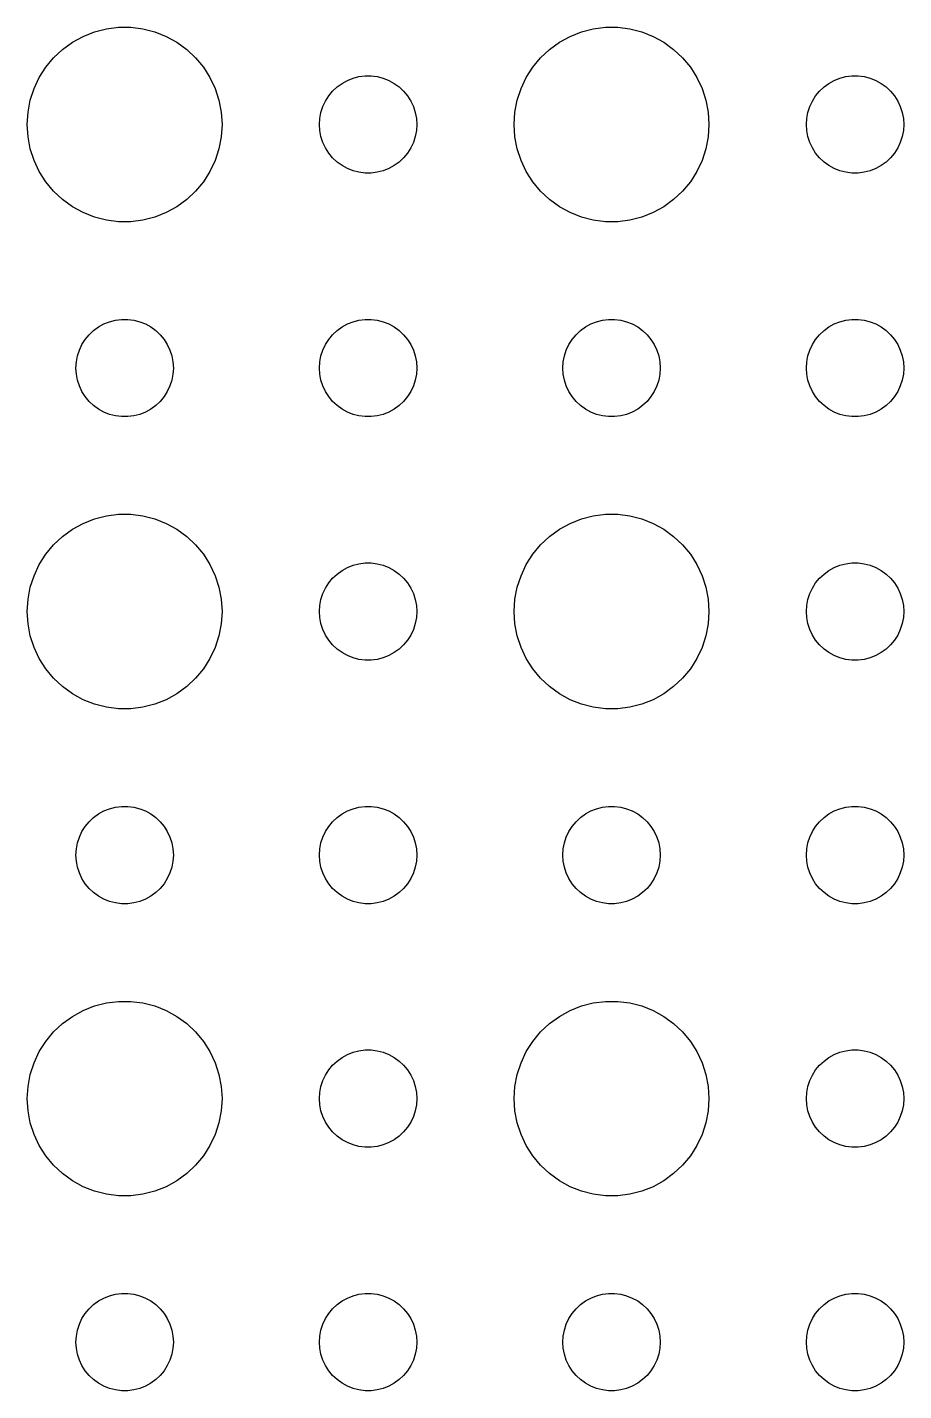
# Model space of a CAD drawing. Header units: metres. Extents: x -112 to 112, y -89 to 89.
# Drawn here: x 27 to 54, y -46.5 to -4.51 of the extents above; entities that cross this region are included whole.
import ezdxf

# ---------------------------------------------------------------- set-up
doc = ezdxf.new("R2010")
doc.units = ezdxf.units.M

msp = doc.modelspace()

# ---------------------------------------------------------------- linework, layer by layer
for p, q in [((29.0729, -4.64682), (29.4379, -4.55313)), ((29.4379, -4.55313), (29.8116, -4.50591)), ((29.8116, -4.50591), (30.1884, -4.50591)), ((30.1884, -4.50591), (30.5621, -4.55313)), ((30.5621, -4.55313), (30.927, -4.64682)), ((44.0729, -4.64682), (44.4379, -4.55313)), ((44.4379, -4.55313), (44.8116, -4.50591)), ((44.8116, -4.50591), (45.1884, -4.50591)), ((45.1884, -4.50591), (45.5621, -4.55313)), ((45.5621, -4.55313), (45.927, -4.64682)), ((28.0877, -5.18845), (28.3925, -4.96701)), ((28.3925, -4.96701), (28.7227, -4.78551)), ((28.7227, -4.78551), (29.0729, -4.64682)), ((30.927, -4.64682), (31.2773, -4.78551)), ((31.2773, -4.78551), (31.6075, -4.96701)), ((31.6075, -4.96701), (31.9123, -5.18845)), ((43.0877, -5.18845), (43.3925, -4.96701)), ((43.3925, -4.96701), (43.7227, -4.78551)), ((43.7227, -4.78551), (44.0729, -4.64682)), ((45.927, -4.64682), (46.2773, -4.78551)), ((46.2773, -4.78551), (46.6075, -4.96701)), ((46.6075, -4.96701), (46.9123, -5.18845)), ((27.5729, -5.73663), (27.8131, -5.44635)), ((27.8131, -5.44635), (28.0877, -5.18845)), ((31.9123, -5.18845), (32.1869, -5.44635)), ((32.1869, -5.44635), (32.427, -5.73663)), ((42.5729, -5.73663), (42.8131, -5.44635)), ((42.8131, -5.44635), (43.0877, -5.18845)), ((46.9123, -5.18845), (47.1869, -5.44635)), ((47.1869, -5.44635), (47.427, -5.73663)), ((27.3711, -6.05473), (27.5729, -5.73663)), ((32.427, -5.73663), (32.6289, -6.05473)), ((42.3711, -6.05473), (42.5729, -5.73663)), ((47.427, -5.73663), (47.6289, -6.05473)), ((27.2107, -6.39561), (27.3711, -6.05473)), ((32.6289, -6.05473), (32.7893, -6.39561)), ((36.5439, -6.34422), (36.6963, -6.23351)), ((36.6963, -6.23351), (36.8613, -6.14275)), ((36.8613, -6.14275), (37.0365, -6.07341)), ((37.0365, -6.07341), (37.2189, -6.02657)), ((37.2189, -6.02657), (37.4058, -6.00294)), ((37.4058, -6.00294), (37.5942, -6.00294)), ((37.5942, -6.00294), (37.7811, -6.02657)), ((37.7811, -6.02657), (37.9635, -6.07341)), ((37.9635, -6.07341), (38.1387, -6.14275)), ((38.1387, -6.14275), (38.3037, -6.23351)), ((38.3037, -6.23351), (38.4561, -6.34422)), ((42.2107, -6.39561), (42.3711, -6.05473)), ((47.6289, -6.05473), (47.7893, -6.39561)), ((51.5439, -6.34422), (51.6963, -6.23351)), ((51.6963, -6.23351), (51.8613, -6.14275)), ((51.8613, -6.14275), (52.0365, -6.07341)), ((52.0365, -6.07341), (52.2189, -6.02657)), ((52.2189, -6.02657), (52.4058, -6.00294)), ((52.4058, -6.00294), (52.5942, -6.00294)), ((52.5942, -6.00294), (52.7811, -6.02657)), ((52.7811, -6.02657), (52.9635, -6.07341)), ((52.9635, -6.07341), (53.1387, -6.14275)), ((53.1387, -6.14275), (53.3037, -6.23351)), ((53.3037, -6.23351), (53.4561, -6.34422)), ((27.0942, -6.75392), (27.2107, -6.39561)), ((32.7893, -6.39561), (32.9057, -6.75392)), ((36.1855, -6.77736), (36.2865, -6.61832)), ((36.2865, -6.61832), (36.4065, -6.47318)), ((36.4065, -6.47318), (36.5439, -6.34422)), ((38.4561, -6.34422), (38.5934, -6.47318)), ((38.5934, -6.47318), (38.7135, -6.61832)), ((38.7135, -6.61832), (38.8145, -6.77736)), ((42.0942, -6.75392), (42.2107, -6.39561)), ((47.7893, -6.39561), (47.9057, -6.75392)), ((51.1855, -6.77736), (51.2865, -6.61832)), ((51.2865, -6.61832), (51.4065, -6.47318)), ((51.4065, -6.47318), (51.5439, -6.34422)), ((53.4561, -6.34422), (53.5934, -6.47318)), ((53.5934, -6.47318), (53.7135, -6.61832)), ((53.7135, -6.61832), (53.8145, -6.77736)), ((27, -7.5), (27.0237, -7.12399)), ((27.0237, -7.12399), (27.0942, -6.75392)), ((32.9057, -6.75392), (32.9763, -7.12399)), ((32.9763, -7.12399), (33, -7.5)), ((36.0118, -7.312), (36.0471, -7.12695)), ((36.0471, -7.12695), (36.1053, -6.9478)), ((36.1053, -6.9478), (36.1855, -6.77736)), ((38.8145, -6.77736), (38.8947, -6.9478)), ((38.8947, -6.9478), (38.9529, -7.12695)), ((38.9529, -7.12695), (38.9882, -7.312)), ((42, -7.5), (42.0237, -7.12399)), ((42.0237, -7.12399), (42.0942, -6.75392)), ((47.9057, -6.75392), (47.9763, -7.12399)), ((47.9763, -7.12399), (48, -7.5)), ((51.0118, -7.312), (51.0471, -7.12695)), ((51.0471, -7.12695), (51.1053, -6.9478)), ((51.1053, -6.9478), (51.1855, -6.77736)), ((53.8145, -6.77736), (53.8947, -6.9478)), ((53.8947, -6.9478), (53.9529, -7.12695)), ((53.9529, -7.12695), (53.9882, -7.312)), ((27.0237, -7.87599), (27, -7.5)), ((33, -7.5), (32.9763, -7.87599)), ((36, -7.5), (36.0118, -7.312)), ((36.0118, -7.68799), (36, -7.5)), ((38.9882, -7.312), (39, -7.5)), ((39, -7.5), (38.9882, -7.68799)), ((42.0237, -7.87599), (42, -7.5)), ((48, -7.5), (47.9763, -7.87599)), ((51, -7.5), (51.0118, -7.312)), ((51.0118, -7.68799), (51, -7.5)), ((53.9882, -7.312), (54, -7.5)), ((54, -7.5), (53.9882, -7.68799)), ((27.0942, -8.24606), (27.0237, -7.87599)), ((32.9763, -7.87599), (32.9057, -8.24606)), ((36.0471, -7.87303), (36.0118, -7.68799)), ((36.1053, -8.05219), (36.0471, -7.87303)), ((38.9529, -7.87303), (38.8947, -8.05219)), ((38.9882, -7.68799), (38.9529, -7.87303)), ((42.0942, -8.24606), (42.0237, -7.87599)), ((47.9763, -7.87599), (47.9057, -8.24606)), ((51.0471, -7.87303), (51.0118, -7.68799)), ((51.1053, -8.05219), (51.0471, -7.87303)), ((53.9529, -7.87303), (53.8947, -8.05219)), ((53.9882, -7.68799), (53.9529, -7.87303)), ((27.2107, -8.60437), (27.0942, -8.24606)), ((32.9057, -8.24606), (32.7893, -8.60437)), ((36.1855, -8.22263), (36.1053, -8.05219)), ((36.2865, -8.38167), (36.1855, -8.22263)), ((36.4065, -8.52681), (36.2865, -8.38167)), ((38.7135, -8.38167), (38.5934, -8.52681)), ((38.8145, -8.22263), (38.7135, -8.38167)), ((38.8947, -8.05219), (38.8145, -8.22263)), ((42.2107, -8.60437), (42.0942, -8.24606)), ((47.9057, -8.24606), (47.7893, -8.60437)), ((51.1855, -8.22263), (51.1053, -8.05219)), ((51.2865, -8.38167), (51.1855, -8.22263)), ((51.4065, -8.52681), (51.2865, -8.38167)), ((53.7135, -8.38167), (53.5934, -8.52681)), ((53.8145, -8.22263), (53.7135, -8.38167)), ((53.8947, -8.05219), (53.8145, -8.22263)), ((27.3711, -8.94525), (27.2107, -8.60437)), ((32.7893, -8.60437), (32.6289, -8.94525)), ((36.5439, -8.65576), (36.4065, -8.52681)), ((36.6963, -8.76648), (36.5439, -8.65576)), ((36.8613, -8.85724), (36.6963, -8.76648)), ((38.3037, -8.76648), (38.1387, -8.85724)), ((38.4561, -8.65576), (38.3037, -8.76648)), ((38.5934, -8.52681), (38.4561, -8.65576)), ((42.3711, -8.94525), (42.2107, -8.60437)), ((47.7893, -8.60437), (47.6289, -8.94525)), ((51.5439, -8.65576), (51.4065, -8.52681)), ((51.6963, -8.76648), (51.5439, -8.65576)), ((51.8613, -8.85724), (51.6963, -8.76648)), ((53.3037, -8.76648), (53.1387, -8.85724)), ((53.4561, -8.65576), (53.3037, -8.76648)), ((53.5934, -8.52681), (53.4561, -8.65576)), ((27.5729, -9.26335), (27.3711, -8.94525)), ((32.6289, -8.94525), (32.427, -9.26335)), ((37.0365, -8.92657), (36.8613, -8.85724)), ((37.2189, -8.97342), (37.0365, -8.92657)), ((37.4058, -8.99704), (37.2189, -8.97342)), ((37.5942, -8.99704), (37.4058, -8.99704)), ((37.7811, -8.97342), (37.5942, -8.99704)), ((37.9635, -8.92657), (37.7811, -8.97342)), ((38.1387, -8.85724), (37.9635, -8.92657)), ((42.5729, -9.26335), (42.3711, -8.94525)), ((47.6289, -8.94525), (47.427, -9.26335)), ((52.0365, -8.92657), (51.8613, -8.85724)), ((52.2189, -8.97342), (52.0365, -8.92657)), ((52.4058, -8.99704), (52.2189, -8.97342)), ((52.5942, -8.99704), (52.4058, -8.99704)), ((52.7811, -8.97342), (52.5942, -8.99704)), ((52.9635, -8.92657), (52.7811, -8.97342)), ((53.1387, -8.85724), (52.9635, -8.92657)), ((27.8131, -9.55363), (27.5729, -9.26335)), ((28.0877, -9.81154), (27.8131, -9.55363)), ((32.1869, -9.55363), (31.9123, -9.81154)), ((32.427, -9.26335), (32.1869, -9.55363)), ((42.8131, -9.55363), (42.5729, -9.26335)), ((43.0877, -9.81154), (42.8131, -9.55363)), ((47.1869, -9.55363), (46.9123, -9.81154)), ((47.427, -9.26335), (47.1869, -9.55363)), ((28.3925, -10.033), (28.0877, -9.81154)), ((28.7227, -10.2145), (28.3925, -10.033)), ((31.6075, -10.033), (31.2773, -10.2145)), ((31.9123, -9.81154), (31.6075, -10.033)), ((43.3925, -10.033), (43.0877, -9.81154)), ((43.7227, -10.2145), (43.3925, -10.033)), ((46.6075, -10.033), (46.2773, -10.2145)), ((46.9123, -9.81154), (46.6075, -10.033)), ((29.0729, -10.3532), (28.7227, -10.2145)), ((29.4379, -10.4469), (29.0729, -10.3532)), ((29.8116, -10.4941), (29.4379, -10.4469)), ((30.1884, -10.4941), (29.8116, -10.4941)), ((30.5621, -10.4469), (30.1884, -10.4941)), ((30.927, -10.3532), (30.5621, -10.4469)), ((31.2773, -10.2145), (30.927, -10.3532)), ((44.0729, -10.3532), (43.7227, -10.2145)), ((44.4379, -10.4469), (44.0729, -10.3532)), ((44.8116, -10.4941), (44.4379, -10.4469)), ((45.1884, -10.4941), (44.8116, -10.4941)), ((45.5621, -10.4469), (45.1884, -10.4941)), ((45.927, -10.3532), (45.5621, -10.4469)), ((46.2773, -10.2145), (45.927, -10.3532)), ((28.9065, -13.9732), (29.0439, -13.8442)), ((29.0439, -13.8442), (29.1963, -13.7335)), ((29.1963, -13.7335), (29.3613, -13.6427)), ((29.3613, -13.6427), (29.5365, -13.5734)), ((29.5365, -13.5734), (29.7189, -13.5266)), ((29.7189, -13.5266), (29.9058, -13.5029)), ((29.9058, -13.5029), (30.0942, -13.5029)), ((30.0942, -13.5029), (30.2811, -13.5266)), ((30.2811, -13.5266), (30.4635, -13.5734)), ((30.4635, -13.5734), (30.6387, -13.6427)), ((30.6387, -13.6427), (30.8037, -13.7335)), ((30.8037, -13.7335), (30.9561, -13.8442)), ((30.9561, -13.8442), (31.0934, -13.9732)), ((36.4065, -13.9732), (36.5439, -13.8442)), ((36.5439, -13.8442), (36.6963, -13.7335)), ((36.6963, -13.7335), (36.8613, -13.6427)), ((36.8613, -13.6427), (37.0365, -13.5734)), ((37.0365, -13.5734), (37.2189, -13.5266)), ((37.2189, -13.5266), (37.4058, -13.5029)), ((37.4058, -13.5029), (37.5942, -13.5029)), ((37.5942, -13.5029), (37.7811, -13.5266)), ((37.7811, -13.5266), (37.9635, -13.5734)), ((37.9635, -13.5734), (38.1387, -13.6427)), ((38.1387, -13.6427), (38.3037, -13.7335)), ((38.3037, -13.7335), (38.4561, -13.8442)), ((38.4561, -13.8442), (38.5934, -13.9732)), ((43.9065, -13.9732), (44.0439, -13.8442)), ((44.0439, -13.8442), (44.1963, -13.7335)), ((44.1963, -13.7335), (44.3613, -13.6427)), ((44.3613, -13.6427), (44.5365, -13.5734)), ((44.5365, -13.5734), (44.7189, -13.5266)), ((44.7189, -13.5266), (44.9058, -13.5029)), ((44.9058, -13.5029), (45.0942, -13.5029)), ((45.0942, -13.5029), (45.2811, -13.5266)), ((45.2811, -13.5266), (45.4635, -13.5734)), ((45.4635, -13.5734), (45.6387, -13.6427)), ((45.6387, -13.6427), (45.8037, -13.7335)), ((45.8037, -13.7335), (45.9561, -13.8442)), ((45.9561, -13.8442), (46.0934, -13.9732)), ((51.4065, -13.9732), (51.5439, -13.8442)), ((51.5439, -13.8442), (51.6963, -13.7335)), ((51.6963, -13.7335), (51.8613, -13.6427)), ((51.8613, -13.6427), (52.0365, -13.5734)), ((52.0365, -13.5734), (52.2189, -13.5266)), ((52.2189, -13.5266), (52.4058, -13.5029)), ((52.4058, -13.5029), (52.5942, -13.5029)), ((52.5942, -13.5029), (52.7811, -13.5266)), ((52.7811, -13.5266), (52.9635, -13.5734)), ((52.9635, -13.5734), (53.1387, -13.6427)), ((53.1387, -13.6427), (53.3037, -13.7335)), ((53.3037, -13.7335), (53.4561, -13.8442)), ((53.4561, -13.8442), (53.5934, -13.9732)), ((28.6855, -14.2774), (28.7865, -14.1183)), ((28.7865, -14.1183), (28.9065, -13.9732)), ((31.0934, -13.9732), (31.2135, -14.1183)), ((31.2135, -14.1183), (31.3145, -14.2774)), ((36.1855, -14.2774), (36.2865, -14.1183)), ((36.2865, -14.1183), (36.4065, -13.9732)), ((38.5934, -13.9732), (38.7135, -14.1183)), ((38.7135, -14.1183), (38.8145, -14.2774)), ((43.6855, -14.2774), (43.7865, -14.1183)), ((43.7865, -14.1183), (43.9065, -13.9732)), ((46.0934, -13.9732), (46.2135, -14.1183)), ((46.2135, -14.1183), (46.3145, -14.2774)), ((51.1855, -14.2774), (51.2865, -14.1183)), ((51.2865, -14.1183), (51.4065, -13.9732)), ((53.5934, -13.9732), (53.7135, -14.1183)), ((53.7135, -14.1183), (53.8145, -14.2774)), ((28.5118, -14.812), (28.5471, -14.627)), ((28.5471, -14.627), (28.6053, -14.4478)), ((28.6053, -14.4478), (28.6855, -14.2774)), ((31.3145, -14.2774), (31.3947, -14.4478)), ((31.3947, -14.4478), (31.4529, -14.627)), ((31.4529, -14.627), (31.4882, -14.812)), ((36.0118, -14.812), (36.0471, -14.627)), ((36.0471, -14.627), (36.1053, -14.4478)), ((36.1053, -14.4478), (36.1855, -14.2774)), ((38.8145, -14.2774), (38.8947, -14.4478)), ((38.8947, -14.4478), (38.9529, -14.627)), ((38.9529, -14.627), (38.9882, -14.812)), ((43.5118, -14.812), (43.5471, -14.627)), ((43.5471, -14.627), (43.6053, -14.4478)), ((43.6053, -14.4478), (43.6855, -14.2774)), ((46.3145, -14.2774), (46.3947, -14.4478)), ((46.3947, -14.4478), (46.4529, -14.627)), ((46.4529, -14.627), (46.4882, -14.812)), ((51.0118, -14.812), (51.0471, -14.627)), ((51.0471, -14.627), (51.1053, -14.4478)), ((51.1053, -14.4478), (51.1855, -14.2774)), ((53.8145, -14.2774), (53.8947, -14.4478)), ((53.8947, -14.4478), (53.9529, -14.627)), ((53.9529, -14.627), (53.9882, -14.812)), ((28.5, -15), (28.5118, -14.812)), ((28.5118, -15.188), (28.5, -15)), ((31.4882, -14.812), (31.5, -15)), ((31.5, -15), (31.4882, -15.188)), ((36, -15), (36.0118, -14.812)), ((36.0118, -15.188), (36, -15)), ((38.9882, -14.812), (39, -15)), ((39, -15), (38.9882, -15.188)), ((43.5, -15), (43.5118, -14.812)), ((43.5118, -15.188), (43.5, -15)), ((46.4882, -14.812), (46.5, -15)), ((46.5, -15), (46.4882, -15.188)), ((51, -15), (51.0118, -14.812)), ((51.0118, -15.188), (51, -15)), ((53.9882, -14.812), (54, -15)), ((54, -15), (53.9882, -15.188)), ((28.5471, -15.373), (28.5118, -15.188)), ((28.6053, -15.5522), (28.5471, -15.373)), ((31.4529, -15.373), (31.3947, -15.5522)), ((31.4882, -15.188), (31.4529, -15.373)), ((36.0471, -15.373), (36.0118, -15.188)), ((36.1053, -15.5522), (36.0471, -15.373)), ((38.9529, -15.373), (38.8947, -15.5522)), ((38.9882, -15.188), (38.9529, -15.373)), ((43.5471, -15.373), (43.5118, -15.188)), ((43.6053, -15.5522), (43.5471, -15.373)), ((46.4529, -15.373), (46.3947, -15.5522)), ((46.4882, -15.188), (46.4529, -15.373)), ((51.0471, -15.373), (51.0118, -15.188)), ((51.1053, -15.5522), (51.0471, -15.373)), ((53.9529, -15.373), (53.8947, -15.5522)), ((53.9882, -15.188), (53.9529, -15.373)), ((28.6855, -15.7226), (28.6053, -15.5522)), ((28.7865, -15.8817), (28.6855, -15.7226)), ((28.9065, -16.0268), (28.7865, -15.8817)), ((31.2135, -15.8817), (31.0934, -16.0268)), ((31.3145, -15.7226), (31.2135, -15.8817)), ((31.3947, -15.5522), (31.3145, -15.7226)), ((36.1855, -15.7226), (36.1053, -15.5522)), ((36.2865, -15.8817), (36.1855, -15.7226)), ((36.4065, -16.0268), (36.2865, -15.8817)), ((38.7135, -15.8817), (38.5934, -16.0268)), ((38.8145, -15.7226), (38.7135, -15.8817)), ((38.8947, -15.5522), (38.8145, -15.7226)), ((43.6855, -15.7226), (43.6053, -15.5522)), ((43.7865, -15.8817), (43.6855, -15.7226)), ((43.9065, -16.0268), (43.7865, -15.8817)), ((46.2135, -15.8817), (46.0934, -16.0268)), ((46.3145, -15.7226), (46.2135, -15.8817)), ((46.3947, -15.5522), (46.3145, -15.7226)), ((51.1855, -15.7226), (51.1053, -15.5522)), ((51.2865, -15.8817), (51.1855, -15.7226)), ((51.4065, -16.0268), (51.2865, -15.8817)), ((53.7135, -15.8817), (53.5934, -16.0268)), ((53.8145, -15.7226), (53.7135, -15.8817)), ((53.8947, -15.5522), (53.8145, -15.7226)), ((29.0439, -16.1558), (28.9065, -16.0268)), ((29.1963, -16.2665), (29.0439, -16.1558)), ((29.3613, -16.3572), (29.1963, -16.2665)), ((29.5365, -16.4266), (29.3613, -16.3572)), ((30.6387, -16.3572), (30.4635, -16.4266)), ((30.8037, -16.2665), (30.6387, -16.3572)), ((30.9561, -16.1558), (30.8037, -16.2665)), ((31.0934, -16.0268), (30.9561, -16.1558)), ((36.5439, -16.1558), (36.4065, -16.0268)), ((36.6963, -16.2665), (36.5439, -16.1558)), ((36.8613, -16.3572), (36.6963, -16.2665)), ((37.0365, -16.4266), (36.8613, -16.3572)), ((38.1387, -16.3572), (37.9635, -16.4266)), ((38.3037, -16.2665), (38.1387, -16.3572)), ((38.4561, -16.1558), (38.3037, -16.2665)), ((38.5934, -16.0268), (38.4561, -16.1558)), ((44.0439, -16.1558), (43.9065, -16.0268)), ((44.1963, -16.2665), (44.0439, -16.1558)), ((44.3613, -16.3572), (44.1963, -16.2665)), ((44.5365, -16.4266), (44.3613, -16.3572)), ((45.6387, -16.3572), (45.4635, -16.4266)), ((45.8037, -16.2665), (45.6387, -16.3572)), ((45.9561, -16.1558), (45.8037, -16.2665)), ((46.0934, -16.0268), (45.9561, -16.1558)), ((51.5439, -16.1558), (51.4065, -16.0268)), ((51.6963, -16.2665), (51.5439, -16.1558)), ((51.8613, -16.3572), (51.6963, -16.2665)), ((52.0365, -16.4266), (51.8613, -16.3572)), ((53.1387, -16.3572), (52.9635, -16.4266)), ((53.3037, -16.2665), (53.1387, -16.3572)), ((53.4561, -16.1558), (53.3037, -16.2665)), ((53.5934, -16.0268), (53.4561, -16.1558)), ((29.7189, -16.4734), (29.5365, -16.4266)), ((29.9058, -16.497), (29.7189, -16.4734)), ((30.0942, -16.497), (29.9058, -16.497)), ((30.2811, -16.4734), (30.0942, -16.497)), ((30.4635, -16.4266), (30.2811, -16.4734)), ((37.2189, -16.4734), (37.0365, -16.4266)), ((37.4058, -16.497), (37.2189, -16.4734)), ((37.5942, -16.497), (37.4058, -16.497)), ((37.7811, -16.4734), (37.5942, -16.497)), ((37.9635, -16.4266), (37.7811, -16.4734)), ((44.7189, -16.4734), (44.5365, -16.4266)), ((44.9058, -16.497), (44.7189, -16.4734)), ((45.0942, -16.497), (44.9058, -16.497)), ((45.2811, -16.4734), (45.0942, -16.497)), ((45.4635, -16.4266), (45.2811, -16.4734)), ((52.2189, -16.4734), (52.0365, -16.4266)), ((52.4058, -16.497), (52.2189, -16.4734)), ((52.5942, -16.497), (52.4058, -16.497)), ((52.7811, -16.4734), (52.5942, -16.497)), ((52.9635, -16.4266), (52.7811, -16.4734)), ((28.7227, -19.7855), (29.0729, -19.6468)), ((29.0729, -19.6468), (29.4379, -19.5531)), ((29.4379, -19.5531), (29.8116, -19.5059)), ((29.8116, -19.5059), (30.1884, -19.5059)), ((30.1884, -19.5059), (30.5621, -19.5531)), ((30.5621, -19.5531), (30.927, -19.6468)), ((30.927, -19.6468), (31.2773, -19.7855)), ((43.7227, -19.7855), (44.0729, -19.6468)), ((44.0729, -19.6468), (44.4379, -19.5531)), ((44.4379, -19.5531), (44.8116, -19.5059)), ((44.8116, -19.5059), (45.1884, -19.5059)), ((45.1884, -19.5059), (45.5621, -19.5531)), ((45.5621, -19.5531), (45.927, -19.6468)), ((45.927, -19.6468), (46.2773, -19.7855)), ((28.0877, -20.1884), (28.3925, -19.967)), ((28.3925, -19.967), (28.7227, -19.7855)), ((31.2773, -19.7855), (31.6075, -19.967)), ((31.6075, -19.967), (31.9123, -20.1884)), ((43.0877, -20.1884), (43.3925, -19.967)), ((43.3925, -19.967), (43.7227, -19.7855)), ((46.2773, -19.7855), (46.6075, -19.967)), ((46.6075, -19.967), (46.9123, -20.1884)), ((27.5729, -20.7366), (27.8131, -20.4464)), ((27.8131, -20.4464), (28.0877, -20.1884)), ((31.9123, -20.1884), (32.1869, -20.4464)), ((32.1869, -20.4464), (32.427, -20.7366)), ((42.5729, -20.7366), (42.8131, -20.4464)), ((42.8131, -20.4464), (43.0877, -20.1884)), ((46.9123, -20.1884), (47.1869, -20.4464)), ((47.1869, -20.4464), (47.427, -20.7366)), ((27.3711, -21.0547), (27.5729, -20.7366)), ((32.427, -20.7366), (32.6289, -21.0547)), ((42.3711, -21.0547), (42.5729, -20.7366)), ((47.427, -20.7366), (47.6289, -21.0547)), ((27.0942, -21.7539), (27.2107, -21.3956)), ((27.2107, -21.3956), (27.3711, -21.0547)), ((32.6289, -21.0547), (32.7893, -21.3956)), ((32.7893, -21.3956), (32.9057, -21.7539)), ((36.4065, -21.4732), (36.5439, -21.3442)), ((36.5439, -21.3442), (36.6963, -21.2335)), ((36.6963, -21.2335), (36.8613, -21.1427)), ((36.8613, -21.1427), (37.0365, -21.0734)), ((37.0365, -21.0734), (37.2189, -21.0266)), ((37.2189, -21.0266), (37.4058, -21.003)), ((37.4058, -21.003), (37.5942, -21.003)), ((37.5942, -21.003), (37.7811, -21.0266)), ((37.7811, -21.0266), (37.9635, -21.0734)), ((37.9635, -21.0734), (38.1387, -21.1427)), ((38.1387, -21.1427), (38.3037, -21.2335)), ((38.3037, -21.2335), (38.4561, -21.3442)), ((38.4561, -21.3442), (38.5934, -21.4732)), ((42.0942, -21.7539), (42.2107, -21.3956)), ((42.2107, -21.3956), (42.3711, -21.0547)), ((47.6289, -21.0547), (47.7893, -21.3956)), ((47.7893, -21.3956), (47.9057, -21.7539)), ((51.4065, -21.4732), (51.5439, -21.3442)), ((51.5439, -21.3442), (51.6963, -21.2335)), ((51.6963, -21.2335), (51.8613, -21.1427)), ((51.8613, -21.1427), (52.0365, -21.0734)), ((52.0365, -21.0734), (52.2189, -21.0266)), ((52.2189, -21.0266), (52.4058, -21.003)), ((52.4058, -21.003), (52.5942, -21.003)), ((52.5942, -21.003), (52.7811, -21.0266)), ((52.7811, -21.0266), (52.9635, -21.0734)), ((52.9635, -21.0734), (53.1387, -21.1427)), ((53.1387, -21.1427), (53.3037, -21.2335)), ((53.3037, -21.2335), (53.4561, -21.3442)), ((53.4561, -21.3442), (53.5934, -21.4732)), ((27.0237, -22.124), (27.0942, -21.7539)), ((32.9057, -21.7539), (32.9763, -22.124)), ((36.1053, -21.9478), (36.1855, -21.7774)), ((36.1855, -21.7774), (36.2865, -21.6183)), ((36.2865, -21.6183), (36.4065, -21.4732)), ((38.5934, -21.4732), (38.7135, -21.6183)), ((38.7135, -21.6183), (38.8145, -21.7774)), ((38.8145, -21.7774), (38.8947, -21.9478)), ((42.0237, -22.124), (42.0942, -21.7539)), ((47.9057, -21.7539), (47.9763, -22.124)), ((51.1053, -21.9478), (51.1855, -21.7774)), ((51.1855, -21.7774), (51.2865, -21.6183)), ((51.2865, -21.6183), (51.4065, -21.4732)), ((53.5934, -21.4732), (53.7135, -21.6183)), ((53.7135, -21.6183), (53.8145, -21.7774)), ((53.8145, -21.7774), (53.8947, -21.9478)), ((27, -22.5), (27.0237, -22.124)), ((32.9763, -22.124), (33, -22.5)), ((36.0118, -22.312), (36.0471, -22.127)), ((36.0471, -22.127), (36.1053, -21.9478)), ((38.8947, -21.9478), (38.9529, -22.127)), ((38.9529, -22.127), (38.9882, -22.312)), ((42, -22.5), (42.0237, -22.124)), ((47.9763, -22.124), (48, -22.5)), ((51.0118, -22.312), (51.0471, -22.127)), ((51.0471, -22.127), (51.1053, -21.9478)), ((53.8947, -21.9478), (53.9529, -22.127)), ((53.9529, -22.127), (53.9882, -22.312)), ((27.0237, -22.876), (27, -22.5)), ((33, -22.5), (32.9763, -22.876)), ((36, -22.5), (36.0118, -22.312)), ((36.0118, -22.688), (36, -22.5)), ((38.9882, -22.312), (39, -22.5)), ((39, -22.5), (38.9882, -22.688)), ((42.0237, -22.876), (42, -22.5)), ((48, -22.5), (47.9763, -22.876)), ((51, -22.5), (51.0118, -22.312)), ((51.0118, -22.688), (51, -22.5)), ((53.9882, -22.312), (54, -22.5)), ((54, -22.5), (53.9882, -22.688)), ((27.0942, -23.2461), (27.0237, -22.876)), ((32.9763, -22.876), (32.9057, -23.2461)), ((36.0471, -22.873), (36.0118, -22.688)), ((36.1053, -23.0522), (36.0471, -22.873)), ((36.1855, -23.2226), (36.1053, -23.0522)), ((38.8947, -23.0522), (38.8145, -23.2226)), ((38.9529, -22.873), (38.8947, -23.0522)), ((38.9882, -22.688), (38.9529, -22.873)), ((42.0942, -23.2461), (42.0237, -22.876)), ((47.9763, -22.876), (47.9057, -23.2461)), ((51.0471, -22.873), (51.0118, -22.688)), ((51.1053, -23.0522), (51.0471, -22.873)), ((51.1855, -23.2226), (51.1053, -23.0522)), ((53.8947, -23.0522), (53.8145, -23.2226)), ((53.9529, -22.873), (53.8947, -23.0522)), ((53.9882, -22.688), (53.9529, -22.873)), ((27.2107, -23.6044), (27.0942, -23.2461)), ((32.9057, -23.2461), (32.7893, -23.6044)), ((36.2865, -23.3817), (36.1855, -23.2226)), ((36.4065, -23.5268), (36.2865, -23.3817)), ((38.7135, -23.3817), (38.5934, -23.5268)), ((38.8145, -23.2226), (38.7135, -23.3817)), ((42.2107, -23.6044), (42.0942, -23.2461)), ((47.9057, -23.2461), (47.7893, -23.6044)), ((51.2865, -23.3817), (51.1855, -23.2226)), ((51.4065, -23.5268), (51.2865, -23.3817)), ((53.7135, -23.3817), (53.5934, -23.5268)), ((53.8145, -23.2226), (53.7135, -23.3817)), ((27.3711, -23.9453), (27.2107, -23.6044)), ((32.7893, -23.6044), (32.6289, -23.9453)), ((36.5439, -23.6558), (36.4065, -23.5268)), ((36.6963, -23.7665), (36.5439, -23.6558)), ((36.8613, -23.8572), (36.6963, -23.7665)), ((37.0365, -23.9266), (36.8613, -23.8572)), ((37.2189, -23.9734), (37.0365, -23.9266)), ((37.9635, -23.9266), (37.7811, -23.9734)), ((38.1387, -23.8572), (37.9635, -23.9266)), ((38.3037, -23.7665), (38.1387, -23.8572)), ((38.4561, -23.6558), (38.3037, -23.7665)), ((38.5934, -23.5268), (38.4561, -23.6558)), ((42.3711, -23.9453), (42.2107, -23.6044)), ((47.7893, -23.6044), (47.6289, -23.9453)), ((51.5439, -23.6558), (51.4065, -23.5268)), ((51.6963, -23.7665), (51.5439, -23.6558)), ((51.8613, -23.8572), (51.6963, -23.7665)), ((52.0365, -23.9266), (51.8613, -23.8572)), ((52.2189, -23.9734), (52.0365, -23.9266)), ((52.9635, -23.9266), (52.7811, -23.9734)), ((53.1387, -23.8572), (52.9635, -23.9266)), ((53.3037, -23.7665), (53.1387, -23.8572)), ((53.4561, -23.6558), (53.3037, -23.7665)), ((53.5934, -23.5268), (53.4561, -23.6558)), ((27.5729, -24.2634), (27.3711, -23.9453)), ((27.8131, -24.5536), (27.5729, -24.2634)), ((32.427, -24.2634), (32.1869, -24.5536)), ((32.6289, -23.9453), (32.427, -24.2634)), ((37.4058, -23.997), (37.2189, -23.9734)), ((37.5942, -23.997), (37.4058, -23.997)), ((37.7811, -23.9734), (37.5942, -23.997)), ((42.5729, -24.2634), (42.3711, -23.9453)), ((42.8131, -24.5536), (42.5729, -24.2634)), ((47.427, -24.2634), (47.1869, -24.5536)), ((47.6289, -23.9453), (47.427, -24.2634)), ((52.4058, -23.997), (52.2189, -23.9734)), ((52.5942, -23.997), (52.4058, -23.997)), ((52.7811, -23.9734), (52.5942, -23.997)), ((28.0877, -24.8115), (27.8131, -24.5536)), ((32.1869, -24.5536), (31.9123, -24.8115)), ((43.0877, -24.8115), (42.8131, -24.5536)), ((47.1869, -24.5536), (46.9123, -24.8115)), ((28.3925, -25.033), (28.0877, -24.8115)), ((28.7227, -25.2145), (28.3925, -25.033)), ((31.6075, -25.033), (31.2773, -25.2145)), ((31.9123, -24.8115), (31.6075, -25.033)), ((43.3925, -25.033), (43.0877, -24.8115)), ((43.7227, -25.2145), (43.3925, -25.033)), ((46.6075, -25.033), (46.2773, -25.2145)), ((46.9123, -24.8115), (46.6075, -25.033)), ((29.0729, -25.3532), (28.7227, -25.2145)), ((29.4379, -25.4469), (29.0729, -25.3532)), ((29.8116, -25.4941), (29.4379, -25.4469)), ((30.1884, -25.4941), (29.8116, -25.4941)), ((30.5621, -25.4469), (30.1884, -25.4941)), ((30.927, -25.3532), (30.5621, -25.4469)), ((31.2773, -25.2145), (30.927, -25.3532)), ((44.0729, -25.3532), (43.7227, -25.2145)), ((44.4379, -25.4469), (44.0729, -25.3532)), ((44.8116, -25.4941), (44.4379, -25.4469)), ((45.1884, -25.4941), (44.8116, -25.4941)), ((45.5621, -25.4469), (45.1884, -25.4941)), ((45.927, -25.3532), (45.5621, -25.4469)), ((46.2773, -25.2145), (45.927, -25.3532)), ((29.5365, -28.5734), (29.7189, -28.5266)), ((29.7189, -28.5266), (29.9058, -28.503)), ((29.9058, -28.503), (30.0942, -28.503)), ((30.0942, -28.503), (30.2811, -28.5266)), ((30.2811, -28.5266), (30.4635, -28.5734)), ((37.0365, -28.5734), (37.2189, -28.5266)), ((37.2189, -28.5266), (37.4058, -28.503)), ((37.4058, -28.503), (37.5942, -28.503)), ((37.5942, -28.503), (37.7811, -28.5266)), ((37.7811, -28.5266), (37.9635, -28.5734)), ((44.5365, -28.5734), (44.7189, -28.5266)), ((44.7189, -28.5266), (44.9058, -28.503)), ((44.9058, -28.503), (45.0942, -28.503)), ((45.0942, -28.503), (45.2811, -28.5266)), ((45.2811, -28.5266), (45.4635, -28.5734)), ((52.0365, -28.5734), (52.2189, -28.5266)), ((52.2189, -28.5266), (52.4058, -28.503)), ((52.4058, -28.503), (52.5942, -28.503)), ((52.5942, -28.503), (52.7811, -28.5266)), ((52.7811, -28.5266), (52.9635, -28.5734)), ((28.7865, -29.1183), (28.9065, -28.9732)), ((28.9065, -28.9732), (29.0439, -28.8442)), ((29.0439, -28.8442), (29.1963, -28.7335)), ((29.1963, -28.7335), (29.3613, -28.6427)), ((29.3613, -28.6427), (29.5365, -28.5734)), ((30.4635, -28.5734), (30.6387, -28.6427)), ((30.6387, -28.6427), (30.8037, -28.7335)), ((30.8037, -28.7335), (30.9561, -28.8442)), ((30.9561, -28.8442), (31.0934, -28.9732)), ((31.0934, -28.9732), (31.2135, -29.1183)), ((36.2865, -29.1183), (36.4065, -28.9732)), ((36.4065, -28.9732), (36.5439, -28.8442)), ((36.5439, -28.8442), (36.6963, -28.7335)), ((36.6963, -28.7335), (36.8613, -28.6427)), ((36.8613, -28.6427), (37.0365, -28.5734)), ((37.9635, -28.5734), (38.1387, -28.6427)), ((38.1387, -28.6427), (38.3037, -28.7335)), ((38.3037, -28.7335), (38.4561, -28.8442)), ((38.4561, -28.8442), (38.5934, -28.9732)), ((38.5934, -28.9732), (38.7135, -29.1183)), ((43.7865, -29.1183), (43.9065, -28.9732)), ((43.9065, -28.9732), (44.0439, -28.8442)), ((44.0439, -28.8442), (44.1963, -28.7335)), ((44.1963, -28.7335), (44.3613, -28.6427)), ((44.3613, -28.6427), (44.5365, -28.5734)), ((45.4635, -28.5734), (45.6387, -28.6427)), ((45.6387, -28.6427), (45.8037, -28.7335)), ((45.8037, -28.7335), (45.9561, -28.8442)), ((45.9561, -28.8442), (46.0934, -28.9732)), ((46.0934, -28.9732), (46.2135, -29.1183)), ((51.2865, -29.1183), (51.4065, -28.9732)), ((51.4065, -28.9732), (51.5439, -28.8442)), ((51.5439, -28.8442), (51.6963, -28.7335)), ((51.6963, -28.7335), (51.8613, -28.6427)), ((51.8613, -28.6427), (52.0365, -28.5734)), ((52.9635, -28.5734), (53.1387, -28.6427)), ((53.1387, -28.6427), (53.3037, -28.7335)), ((53.3037, -28.7335), (53.4561, -28.8442)), ((53.4561, -28.8442), (53.5934, -28.9732)), ((53.5934, -28.9732), (53.7135, -29.1183)), ((28.6053, -29.4478), (28.6855, -29.2774)), ((28.6855, -29.2774), (28.7865, -29.1183)), ((31.2135, -29.1183), (31.3145, -29.2774)), ((31.3145, -29.2774), (31.3947, -29.4478)), ((36.1053, -29.4478), (36.1855, -29.2774)), ((36.1855, -29.2774), (36.2865, -29.1183)), ((38.7135, -29.1183), (38.8145, -29.2774)), ((38.8145, -29.2774), (38.8947, -29.4478)), ((43.6053, -29.4478), (43.6855, -29.2774)), ((43.6855, -29.2774), (43.7865, -29.1183)), ((46.2135, -29.1183), (46.3145, -29.2774)), ((46.3145, -29.2774), (46.3947, -29.4478)), ((51.1053, -29.4478), (51.1855, -29.2774)), ((51.1855, -29.2774), (51.2865, -29.1183)), ((53.7135, -29.1183), (53.8145, -29.2774)), ((53.8145, -29.2774), (53.8947, -29.4478)), ((28.5, -30), (28.5118, -29.812)), ((28.5118, -29.812), (28.5471, -29.627)), ((28.5471, -29.627), (28.6053, -29.4478)), ((31.3947, -29.4478), (31.4529, -29.627)), ((31.4529, -29.627), (31.4882, -29.812)), ((31.4882, -29.812), (31.5, -30)), ((36, -30), (36.0118, -29.812)), ((36.0118, -29.812), (36.0471, -29.627)), ((36.0471, -29.627), (36.1053, -29.4478)), ((38.8947, -29.4478), (38.9529, -29.627)), ((38.9529, -29.627), (38.9882, -29.812)), ((38.9882, -29.812), (39, -30)), ((43.5, -30), (43.5118, -29.812)), ((43.5118, -29.812), (43.5471, -29.627)), ((43.5471, -29.627), (43.6053, -29.4478)), ((46.3947, -29.4478), (46.4529, -29.627)), ((46.4529, -29.627), (46.4882, -29.812)), ((46.4882, -29.812), (46.5, -30)), ((51, -30), (51.0118, -29.812)), ((51.0118, -29.812), (51.0471, -29.627)), ((51.0471, -29.627), (51.1053, -29.4478)), ((53.8947, -29.4478), (53.9529, -29.627)), ((53.9529, -29.627), (53.9882, -29.812)), ((53.9882, -29.812), (54, -30)), ((28.5118, -30.188), (28.5, -30)), ((28.5471, -30.373), (28.5118, -30.188)), ((31.4882, -30.188), (31.4529, -30.373)), ((31.5, -30), (31.4882, -30.188)), ((36.0118, -30.188), (36, -30)), ((36.0471, -30.373), (36.0118, -30.188)), ((38.9882, -30.188), (38.9529, -30.373)), ((39, -30), (38.9882, -30.188)), ((43.5118, -30.188), (43.5, -30)), ((43.5471, -30.373), (43.5118, -30.188)), ((46.4882, -30.188), (46.4529, -30.373)), ((46.5, -30), (46.4882, -30.188)), ((51.0118, -30.188), (51, -30)), ((51.0471, -30.373), (51.0118, -30.188)), ((53.9882, -30.188), (53.9529, -30.373)), ((54, -30), (53.9882, -30.188)), ((28.6053, -30.5522), (28.5471, -30.373)), ((28.6855, -30.7226), (28.6053, -30.5522)), ((31.3947, -30.5522), (31.3145, -30.7226)), ((31.4529, -30.373), (31.3947, -30.5522)), ((36.1053, -30.5522), (36.0471, -30.373)), ((36.1855, -30.7226), (36.1053, -30.5522)), ((38.8947, -30.5522), (38.8145, -30.7226)), ((38.9529, -30.373), (38.8947, -30.5522)), ((43.6053, -30.5522), (43.5471, -30.373)), ((43.6855, -30.7226), (43.6053, -30.5522)), ((46.3947, -30.5522), (46.3145, -30.7226)), ((46.4529, -30.373), (46.3947, -30.5522)), ((51.1053, -30.5522), (51.0471, -30.373)), ((51.1855, -30.7226), (51.1053, -30.5522)), ((53.8947, -30.5522), (53.8145, -30.7226)), ((53.9529, -30.373), (53.8947, -30.5522)), ((28.7865, -30.8817), (28.6855, -30.7226)), ((28.9065, -31.0268), (28.7865, -30.8817)), ((29.0439, -31.1558), (28.9065, -31.0268)), ((31.0934, -31.0268), (30.9561, -31.1558)), ((31.2135, -30.8817), (31.0934, -31.0268)), ((31.3145, -30.7226), (31.2135, -30.8817)), ((36.2865, -30.8817), (36.1855, -30.7226)), ((36.4065, -31.0268), (36.2865, -30.8817)), ((36.5439, -31.1558), (36.4065, -31.0268)), ((38.5934, -31.0268), (38.4561, -31.1558)), ((38.7135, -30.8817), (38.5934, -31.0268)), ((38.8145, -30.7226), (38.7135, -30.8817)), ((43.7865, -30.8817), (43.6855, -30.7226)), ((43.9065, -31.0268), (43.7865, -30.8817)), ((44.0439, -31.1558), (43.9065, -31.0268)), ((46.0934, -31.0268), (45.9561, -31.1558)), ((46.2135, -30.8817), (46.0934, -31.0268)), ((46.3145, -30.7226), (46.2135, -30.8817)), ((51.2865, -30.8817), (51.1855, -30.7226)), ((51.4065, -31.0268), (51.2865, -30.8817)), ((51.5439, -31.1558), (51.4065, -31.0268)), ((53.5934, -31.0268), (53.4561, -31.1558)), ((53.7135, -30.8817), (53.5934, -31.0268)), ((53.8145, -30.7226), (53.7135, -30.8817)), ((29.1963, -31.2665), (29.0439, -31.1558)), ((29.3613, -31.3572), (29.1963, -31.2665)), ((29.5365, -31.4266), (29.3613, -31.3572)), ((29.7189, -31.4734), (29.5365, -31.4266)), ((29.9058, -31.497), (29.7189, -31.4734)), ((30.2811, -31.4734), (30.0942, -31.497)), ((30.4635, -31.4266), (30.2811, -31.4734)), ((30.6387, -31.3572), (30.4635, -31.4266)), ((30.8037, -31.2665), (30.6387, -31.3572)), ((30.9561, -31.1558), (30.8037, -31.2665)), ((36.6963, -31.2665), (36.5439, -31.1558)), ((36.8613, -31.3572), (36.6963, -31.2665)), ((37.0365, -31.4266), (36.8613, -31.3572)), ((37.2189, -31.4734), (37.0365, -31.4266)), ((37.4058, -31.497), (37.2189, -31.4734)), ((37.7811, -31.4734), (37.5942, -31.497)), ((37.9635, -31.4266), (37.7811, -31.4734)), ((38.1387, -31.3572), (37.9635, -31.4266)), ((38.3037, -31.2665), (38.1387, -31.3572)), ((38.4561, -31.1558), (38.3037, -31.2665)), ((44.1963, -31.2665), (44.0439, -31.1558)), ((44.3613, -31.3572), (44.1963, -31.2665)), ((44.5365, -31.4266), (44.3613, -31.3572)), ((44.7189, -31.4734), (44.5365, -31.4266)), ((44.9058, -31.497), (44.7189, -31.4734)), ((45.2811, -31.4734), (45.0942, -31.497)), ((45.4635, -31.4266), (45.2811, -31.4734)), ((45.6387, -31.3572), (45.4635, -31.4266)), ((45.8037, -31.2665), (45.6387, -31.3572)), ((45.9561, -31.1558), (45.8037, -31.2665)), ((51.6963, -31.2665), (51.5439, -31.1558)), ((51.8613, -31.3572), (51.6963, -31.2665)), ((52.0365, -31.4266), (51.8613, -31.3572)), ((52.2189, -31.4734), (52.0365, -31.4266)), ((52.4058, -31.497), (52.2189, -31.4734)), ((52.7811, -31.4734), (52.5942, -31.497)), ((52.9635, -31.4266), (52.7811, -31.4734)), ((53.1387, -31.3572), (52.9635, -31.4266)), ((53.3037, -31.2665), (53.1387, -31.3572)), ((53.4561, -31.1558), (53.3037, -31.2665)), ((30.0942, -31.497), (29.9058, -31.497)), ((37.5942, -31.497), (37.4058, -31.497)), ((45.0942, -31.497), (44.9058, -31.497)), ((52.5942, -31.497), (52.4058, -31.497)), ((28.3925, -34.967), (28.7227, -34.7855)), ((28.7227, -34.7855), (29.0729, -34.6468)), ((29.0729, -34.6468), (29.4379, -34.5531)), ((29.4379, -34.5531), (29.8116, -34.5059)), ((29.8116, -34.5059), (30.1884, -34.5059)), ((30.1884, -34.5059), (30.5621, -34.5531)), ((30.5621, -34.5531), (30.927, -34.6468)), ((30.927, -34.6468), (31.2773, -34.7855)), ((31.2773, -34.7855), (31.6075, -34.967)), ((43.3925, -34.967), (43.7227, -34.7855)), ((43.7227, -34.7855), (44.0729, -34.6468)), ((44.0729, -34.6468), (44.4379, -34.5531)), ((44.4379, -34.5531), (44.8116, -34.5059)), ((44.8116, -34.5059), (45.1884, -34.5059)), ((45.1884, -34.5059), (45.5621, -34.5531)), ((45.5621, -34.5531), (45.927, -34.6468)), ((45.927, -34.6468), (46.2773, -34.7855)), ((46.2773, -34.7855), (46.6075, -34.967)), ((27.8131, -35.4464), (28.0877, -35.1885)), ((28.0877, -35.1885), (28.3925, -34.967)), ((31.6075, -34.967), (31.9123, -35.1885)), ((31.9123, -35.1885), (32.1869, -35.4464)), ((42.8131, -35.4464), (43.0877, -35.1885)), ((43.0877, -35.1885), (43.3925, -34.967)), ((46.6075, -34.967), (46.9123, -35.1885)), ((46.9123, -35.1885), (47.1869, -35.4464)), ((27.5729, -35.7366), (27.8131, -35.4464)), ((32.1869, -35.4464), (32.427, -35.7366)), ((42.5729, -35.7366), (42.8131, -35.4464)), ((47.1869, -35.4464), (47.427, -35.7366)), ((27.2107, -36.3956), (27.3711, -36.0547)), ((27.3711, -36.0547), (27.5729, -35.7366)), ((32.427, -35.7366), (32.6289, -36.0547)), ((32.6289, -36.0547), (32.7893, -36.3956)), ((36.8613, -36.1428), (37.0365, -36.0734)), ((37.0365, -36.0734), (37.2189, -36.0266)), ((37.2189, -36.0266), (37.4058, -36.003)), ((37.4058, -36.003), (37.5942, -36.003)), ((37.5942, -36.003), (37.7811, -36.0266)), ((37.7811, -36.0266), (37.9635, -36.0734)), ((37.9635, -36.0734), (38.1387, -36.1428)), ((42.2107, -36.3956), (42.3711, -36.0547)), ((42.3711, -36.0547), (42.5729, -35.7366)), ((47.427, -35.7366), (47.6289, -36.0547)), ((47.6289, -36.0547), (47.7893, -36.3956)), ((51.8613, -36.1428), (52.0365, -36.0734)), ((52.0365, -36.0734), (52.2189, -36.0266)), ((52.2189, -36.0266), (52.4058, -36.003)), ((52.4058, -36.003), (52.5942, -36.003)), ((52.5942, -36.003), (52.7811, -36.0266)), ((52.7811, -36.0266), (52.9635, -36.0734)), ((52.9635, -36.0734), (53.1387, -36.1428)), ((27.0942, -36.7539), (27.2107, -36.3956)), ((32.7893, -36.3956), (32.9057, -36.7539)), ((36.2865, -36.6183), (36.4065, -36.4732)), ((36.4065, -36.4732), (36.5439, -36.3442)), ((36.5439, -36.3442), (36.6963, -36.2335)), ((36.6963, -36.2335), (36.8613, -36.1428)), ((38.1387, -36.1428), (38.3037, -36.2335)), ((38.3037, -36.2335), (38.4561, -36.3442)), ((38.4561, -36.3442), (38.5934, -36.4732)), ((38.5934, -36.4732), (38.7135, -36.6183)), ((42.0942, -36.7539), (42.2107, -36.3956)), ((47.7893, -36.3956), (47.9057, -36.7539)), ((51.2865, -36.6183), (51.4065, -36.4732)), ((51.4065, -36.4732), (51.5439, -36.3442)), ((51.5439, -36.3442), (51.6963, -36.2335)), ((51.6963, -36.2335), (51.8613, -36.1428)), ((53.1387, -36.1428), (53.3037, -36.2335)), ((53.3037, -36.2335), (53.4561, -36.3442)), ((53.4561, -36.3442), (53.5934, -36.4732)), ((53.5934, -36.4732), (53.7135, -36.6183)), ((27.0237, -37.124), (27.0942, -36.7539)), ((32.9057, -36.7539), (32.9763, -37.124)), ((36.0471, -37.127), (36.1053, -36.9478)), ((36.1053, -36.9478), (36.1855, -36.7774)), ((36.1855, -36.7774), (36.2865, -36.6183)), ((38.7135, -36.6183), (38.8145, -36.7774)), ((38.8145, -36.7774), (38.8947, -36.9478)), ((38.8947, -36.9478), (38.9529, -37.127)), ((42.0237, -37.124), (42.0942, -36.7539)), ((47.9057, -36.7539), (47.9763, -37.124)), ((51.0471, -37.127), (51.1053, -36.9478)), ((51.1053, -36.9478), (51.1855, -36.7774)), ((51.1855, -36.7774), (51.2865, -36.6183)), ((53.7135, -36.6183), (53.8145, -36.7774)), ((53.8145, -36.7774), (53.8947, -36.9478)), ((53.8947, -36.9478), (53.9529, -37.127)), ((27, -37.5), (27.0237, -37.124)), ((32.9763, -37.124), (33, -37.5)), ((36, -37.5), (36.0118, -37.312)), ((36.0118, -37.312), (36.0471, -37.127)), ((38.9529, -37.127), (38.9882, -37.312)), ((38.9882, -37.312), (39, -37.5)), ((42, -37.5), (42.0237, -37.124)), ((47.9763, -37.124), (48, -37.5)), ((51, -37.5), (51.0118, -37.312)), ((51.0118, -37.312), (51.0471, -37.127)), ((53.9529, -37.127), (53.9882, -37.312)), ((53.9882, -37.312), (54, -37.5)), ((27.0237, -37.876), (27, -37.5)), ((33, -37.5), (32.9763, -37.876)), ((36.0118, -37.688), (36, -37.5)), ((36.0471, -37.873), (36.0118, -37.688)), ((38.9882, -37.688), (38.9529, -37.873)), ((39, -37.5), (38.9882, -37.688)), ((42.0237, -37.876), (42, -37.5)), ((48, -37.5), (47.9763, -37.876)), ((51.0118, -37.688), (51, -37.5)), ((51.0471, -37.873), (51.0118, -37.688)), ((53.9882, -37.688), (53.9529, -37.873)), ((54, -37.5), (53.9882, -37.688)), ((27.0942, -38.2461), (27.0237, -37.876)), ((32.9763, -37.876), (32.9057, -38.2461)), ((36.1053, -38.0522), (36.0471, -37.873)), ((36.1855, -38.2226), (36.1053, -38.0522)), ((38.8947, -38.0522), (38.8145, -38.2226)), ((38.9529, -37.873), (38.8947, -38.0522)), ((42.0942, -38.2461), (42.0237, -37.876)), ((47.9763, -37.876), (47.9057, -38.2461)), ((51.1053, -38.0522), (51.0471, -37.873)), ((51.1855, -38.2226), (51.1053, -38.0522)), ((53.8947, -38.0522), (53.8145, -38.2226)), ((53.9529, -37.873), (53.8947, -38.0522)), ((27.2107, -38.6044), (27.0942, -38.2461)), ((27.3711, -38.9453), (27.2107, -38.6044)), ((32.7893, -38.6044), (32.6289, -38.9453)), ((32.9057, -38.2461), (32.7893, -38.6044)), ((36.2865, -38.3817), (36.1855, -38.2226)), ((36.4065, -38.5268), (36.2865, -38.3817)), ((36.5439, -38.6558), (36.4065, -38.5268)), ((38.5934, -38.5268), (38.4561, -38.6558)), ((38.7135, -38.3817), (38.5934, -38.5268)), ((38.8145, -38.2226), (38.7135, -38.3817)), ((42.2107, -38.6044), (42.0942, -38.2461)), ((42.3711, -38.9453), (42.2107, -38.6044)), ((47.7893, -38.6044), (47.6289, -38.9453)), ((47.9057, -38.2461), (47.7893, -38.6044)), ((51.2865, -38.3817), (51.1855, -38.2226)), ((51.4065, -38.5268), (51.2865, -38.3817)), ((51.5439, -38.6558), (51.4065, -38.5268)), ((53.5934, -38.5268), (53.4561, -38.6558)), ((53.7135, -38.3817), (53.5934, -38.5268)), ((53.8145, -38.2226), (53.7135, -38.3817)), ((27.5729, -39.2634), (27.3711, -38.9453)), ((32.6289, -38.9453), (32.427, -39.2634)), ((36.6963, -38.7665), (36.5439, -38.6558)), ((36.8613, -38.8572), (36.6963, -38.7665)), ((37.0365, -38.9266), (36.8613, -38.8572)), ((37.2189, -38.9734), (37.0365, -38.9266)), ((37.4058, -38.997), (37.2189, -38.9734)), ((37.5942, -38.997), (37.4058, -38.997)), ((37.7811, -38.9734), (37.5942, -38.997)), ((37.9635, -38.9266), (37.7811, -38.9734)), ((38.1387, -38.8572), (37.9635, -38.9266)), ((38.3037, -38.7665), (38.1387, -38.8572)), ((38.4561, -38.6558), (38.3037, -38.7665)), ((42.5729, -39.2634), (42.3711, -38.9453)), ((47.6289, -38.9453), (47.427, -39.2634)), ((51.6963, -38.7665), (51.5439, -38.6558)), ((51.8613, -38.8572), (51.6963, -38.7665)), ((52.0365, -38.9266), (51.8613, -38.8572)), ((52.2189, -38.9734), (52.0365, -38.9266)), ((52.4058, -38.997), (52.2189, -38.9734)), ((52.5942, -38.997), (52.4058, -38.997)), ((52.7811, -38.9734), (52.5942, -38.997)), ((52.9635, -38.9266), (52.7811, -38.9734)), ((53.1387, -38.8572), (52.9635, -38.9266)), ((53.3037, -38.7665), (53.1387, -38.8572)), ((53.4561, -38.6558), (53.3037, -38.7665)), ((27.8131, -39.5536), (27.5729, -39.2634)), ((32.427, -39.2634), (32.1869, -39.5536)), ((42.8131, -39.5536), (42.5729, -39.2634)), ((47.427, -39.2634), (47.1869, -39.5536)), ((28.0877, -39.8115), (27.8131, -39.5536)), ((28.3925, -40.033), (28.0877, -39.8115)), ((31.9123, -39.8115), (31.6075, -40.033)), ((32.1869, -39.5536), (31.9123, -39.8115)), ((43.0877, -39.8115), (42.8131, -39.5536)), ((43.3925, -40.033), (43.0877, -39.8115)), ((46.9123, -39.8115), (46.6075, -40.033)), ((47.1869, -39.5536), (46.9123, -39.8115)), ((28.7227, -40.2145), (28.3925, -40.033)), ((29.0729, -40.3532), (28.7227, -40.2145)), ((31.2773, -40.2145), (30.927, -40.3532)), ((31.6075, -40.033), (31.2773, -40.2145)), ((43.7227, -40.2145), (43.3925, -40.033)), ((44.0729, -40.3532), (43.7227, -40.2145)), ((46.2773, -40.2145), (45.927, -40.3532)), ((46.6075, -40.033), (46.2773, -40.2145)), ((29.4379, -40.4469), (29.0729, -40.3532)), ((29.8116, -40.4941), (29.4379, -40.4469)), ((30.1884, -40.4941), (29.8116, -40.4941)), ((30.5621, -40.4469), (30.1884, -40.4941)), ((30.927, -40.3532), (30.5621, -40.4469)), ((44.4379, -40.4469), (44.0729, -40.3532)), ((44.8116, -40.4941), (44.4379, -40.4469)), ((45.1884, -40.4941), (44.8116, -40.4941)), ((45.5621, -40.4469), (45.1884, -40.4941)), ((45.927, -40.3532), (45.5621, -40.4469)), ((29.1963, -43.7335), (29.3613, -43.6428)), ((29.3613, -43.6428), (29.5365, -43.5734)), ((29.5365, -43.5734), (29.7189, -43.5266)), ((29.7189, -43.5266), (29.9058, -43.503)), ((29.9058, -43.503), (30.0942, -43.503)), ((30.0942, -43.503), (30.2811, -43.5266)), ((30.2811, -43.5266), (30.4635, -43.5734)), ((30.4635, -43.5734), (30.6387, -43.6428)), ((30.6387, -43.6428), (30.8037, -43.7335)), ((36.6963, -43.7335), (36.8613, -43.6428)), ((36.8613, -43.6428), (37.0365, -43.5734)), ((37.0365, -43.5734), (37.2189, -43.5266)), ((37.2189, -43.5266), (37.4058, -43.503)), ((37.4058, -43.503), (37.5942, -43.503)), ((37.5942, -43.503), (37.7811, -43.5266)), ((37.7811, -43.5266), (37.9635, -43.5734)), ((37.9635, -43.5734), (38.1387, -43.6428)), ((38.1387, -43.6428), (38.3037, -43.7335)), ((44.1963, -43.7335), (44.3613, -43.6428)), ((44.3613, -43.6428), (44.5365, -43.5734)), ((44.5365, -43.5734), (44.7189, -43.5266)), ((44.7189, -43.5266), (44.9058, -43.503)), ((44.9058, -43.503), (45.0942, -43.503)), ((45.0942, -43.503), (45.2811, -43.5266)), ((45.2811, -43.5266), (45.4635, -43.5734)), ((45.4635, -43.5734), (45.6387, -43.6428)), ((45.6387, -43.6428), (45.8037, -43.7335)), ((51.6963, -43.7335), (51.8613, -43.6428)), ((51.8613, -43.6428), (52.0365, -43.5734)), ((52.0365, -43.5734), (52.2189, -43.5266)), ((52.2189, -43.5266), (52.4058, -43.503)), ((52.4058, -43.503), (52.5942, -43.503)), ((52.5942, -43.503), (52.7811, -43.5266)), ((52.7811, -43.5266), (52.9635, -43.5734)), ((52.9635, -43.5734), (53.1387, -43.6428)), ((53.1387, -43.6428), (53.3037, -43.7335)), ((28.7865, -44.1183), (28.9065, -43.9732)), ((28.9065, -43.9732), (29.0439, -43.8442)), ((29.0439, -43.8442), (29.1963, -43.7335)), ((30.8037, -43.7335), (30.9561, -43.8442)), ((30.9561, -43.8442), (31.0934, -43.9732)), ((31.0934, -43.9732), (31.2135, -44.1183)), ((36.2865, -44.1183), (36.4065, -43.9732)), ((36.4065, -43.9732), (36.5439, -43.8442)), ((36.5439, -43.8442), (36.6963, -43.7335)), ((38.3037, -43.7335), (38.4561, -43.8442)), ((38.4561, -43.8442), (38.5934, -43.9732)), ((38.5934, -43.9732), (38.7135, -44.1183)), ((43.7865, -44.1183), (43.9065, -43.9732)), ((43.9065, -43.9732), (44.0439, -43.8442)), ((44.0439, -43.8442), (44.1963, -43.7335)), ((45.8037, -43.7335), (45.9561, -43.8442)), ((45.9561, -43.8442), (46.0934, -43.9732)), ((46.0934, -43.9732), (46.2135, -44.1183)), ((51.2865, -44.1183), (51.4065, -43.9732)), ((51.4065, -43.9732), (51.5439, -43.8442)), ((51.5439, -43.8442), (51.6963, -43.7335)), ((53.3037, -43.7335), (53.4561, -43.8442)), ((53.4561, -43.8442), (53.5934, -43.9732)), ((53.5934, -43.9732), (53.7135, -44.1183)), ((28.5471, -44.627), (28.6053, -44.4478)), ((28.6053, -44.4478), (28.6855, -44.2774)), ((28.6855, -44.2774), (28.7865, -44.1183)), ((31.2135, -44.1183), (31.3145, -44.2774)), ((31.3145, -44.2774), (31.3947, -44.4478)), ((31.3947, -44.4478), (31.4529, -44.627)), ((36.0471, -44.627), (36.1053, -44.4478)), ((36.1053, -44.4478), (36.1855, -44.2774)), ((36.1855, -44.2774), (36.2865, -44.1183)), ((38.7135, -44.1183), (38.8145, -44.2774)), ((38.8145, -44.2774), (38.8947, -44.4478)), ((38.8947, -44.4478), (38.9529, -44.627)), ((43.5471, -44.627), (43.6053, -44.4478)), ((43.6053, -44.4478), (43.6855, -44.2774)), ((43.6855, -44.2774), (43.7865, -44.1183)), ((46.2135, -44.1183), (46.3145, -44.2774)), ((46.3145, -44.2774), (46.3947, -44.4478)), ((46.3947, -44.4478), (46.4529, -44.627)), ((51.0471, -44.627), (51.1053, -44.4478)), ((51.1053, -44.4478), (51.1855, -44.2774)), ((51.1855, -44.2774), (51.2865, -44.1183)), ((53.7135, -44.1183), (53.8145, -44.2774)), ((53.8145, -44.2774), (53.8947, -44.4478)), ((53.8947, -44.4478), (53.9529, -44.627)), ((28.5, -45), (28.5118, -44.812)), ((28.5118, -44.812), (28.5471, -44.627)), ((31.4529, -44.627), (31.4882, -44.812)), ((31.4882, -44.812), (31.5, -45)), ((36, -45), (36.0118, -44.812)), ((36.0118, -44.812), (36.0471, -44.627)), ((38.9529, -44.627), (38.9882, -44.812)), ((38.9882, -44.812), (39, -45)), ((43.5, -45), (43.5118, -44.812)), ((43.5118, -44.812), (43.5471, -44.627)), ((46.4529, -44.627), (46.4882, -44.812)), ((46.4882, -44.812), (46.5, -45)), ((51, -45), (51.0118, -44.812)), ((51.0118, -44.812), (51.0471, -44.627)), ((53.9529, -44.627), (53.9882, -44.812)), ((53.9882, -44.812), (54, -45)), ((28.5118, -45.188), (28.5, -45)), ((28.5471, -45.373), (28.5118, -45.188)), ((31.4882, -45.188), (31.4529, -45.373)), ((31.5, -45), (31.4882, -45.188)), ((36.0118, -45.188), (36, -45)), ((36.0471, -45.373), (36.0118, -45.188)), ((38.9882, -45.188), (38.9529, -45.373)), ((39, -45), (38.9882, -45.188)), ((43.5118, -45.188), (43.5, -45)), ((43.5471, -45.373), (43.5118, -45.188)), ((46.4882, -45.188), (46.4529, -45.373)), ((46.5, -45), (46.4882, -45.188)), ((51.0118, -45.188), (51, -45)), ((51.0471, -45.373), (51.0118, -45.188)), ((53.9882, -45.188), (53.9529, -45.373)), ((54, -45), (53.9882, -45.188)), ((28.6053, -45.5522), (28.5471, -45.373)), ((28.6855, -45.7226), (28.6053, -45.5522)), ((28.7865, -45.8817), (28.6855, -45.7226)), ((31.3145, -45.7226), (31.2135, -45.8817)), ((31.3947, -45.5522), (31.3145, -45.7226)), ((31.4529, -45.373), (31.3947, -45.5522)), ((36.1053, -45.5522), (36.0471, -45.373)), ((36.1855, -45.7226), (36.1053, -45.5522)), ((36.2865, -45.8817), (36.1855, -45.7226)), ((38.8145, -45.7226), (38.7135, -45.8817)), ((38.8947, -45.5522), (38.8145, -45.7226)), ((38.9529, -45.373), (38.8947, -45.5522)), ((43.6053, -45.5522), (43.5471, -45.373)), ((43.6855, -45.7226), (43.6053, -45.5522)), ((43.7865, -45.8817), (43.6855, -45.7226)), ((46.3145, -45.7226), (46.2135, -45.8817)), ((46.3947, -45.5522), (46.3145, -45.7226)), ((46.4529, -45.373), (46.3947, -45.5522)), ((51.1053, -45.5522), (51.0471, -45.373)), ((51.1855, -45.7226), (51.1053, -45.5522)), ((51.2865, -45.8817), (51.1855, -45.7226)), ((53.8145, -45.7226), (53.7135, -45.8817)), ((53.8947, -45.5522), (53.8145, -45.7226)), ((53.9529, -45.373), (53.8947, -45.5522)), ((28.9065, -46.0268), (28.7865, -45.8817)), ((29.0439, -46.1558), (28.9065, -46.0268)), ((29.1963, -46.2665), (29.0439, -46.1558)), ((30.9561, -46.1558), (30.8037, -46.2665)), ((31.0934, -46.0268), (30.9561, -46.1558)), ((31.2135, -45.8817), (31.0934, -46.0268)), ((36.4065, -46.0268), (36.2865, -45.8817)), ((36.5439, -46.1558), (36.4065, -46.0268)), ((36.6963, -46.2665), (36.5439, -46.1558)), ((38.4561, -46.1558), (38.3037, -46.2665)), ((38.5934, -46.0268), (38.4561, -46.1558)), ((38.7135, -45.8817), (38.5934, -46.0268)), ((43.9065, -46.0268), (43.7865, -45.8817)), ((44.0439, -46.1558), (43.9065, -46.0268)), ((44.1963, -46.2665), (44.0439, -46.1558)), ((45.9561, -46.1558), (45.8037, -46.2665)), ((46.0934, -46.0268), (45.9561, -46.1558)), ((46.2135, -45.8817), (46.0934, -46.0268)), ((51.4065, -46.0268), (51.2865, -45.8817)), ((51.5439, -46.1558), (51.4065, -46.0268)), ((51.6963, -46.2665), (51.5439, -46.1558)), ((53.4561, -46.1558), (53.3037, -46.2665)), ((53.5934, -46.0268), (53.4561, -46.1558)), ((53.7135, -45.8817), (53.5934, -46.0268)), ((29.3613, -46.3572), (29.1963, -46.2665)), ((29.5365, -46.4266), (29.3613, -46.3572)), ((29.7189, -46.4734), (29.5365, -46.4266)), ((29.9058, -46.497), (29.7189, -46.4734)), ((30.0942, -46.497), (29.9058, -46.497)), ((30.2811, -46.4734), (30.0942, -46.497)), ((30.4635, -46.4266), (30.2811, -46.4734)), ((30.6387, -46.3572), (30.4635, -46.4266)), ((30.8037, -46.2665), (30.6387, -46.3572)), ((36.8613, -46.3572), (36.6963, -46.2665)), ((37.0365, -46.4266), (36.8613, -46.3572)), ((37.2189, -46.4734), (37.0365, -46.4266)), ((37.4058, -46.497), (37.2189, -46.4734)), ((37.5942, -46.497), (37.4058, -46.497)), ((37.7811, -46.4734), (37.5942, -46.497)), ((37.9635, -46.4266), (37.7811, -46.4734)), ((38.1387, -46.3572), (37.9635, -46.4266)), ((38.3037, -46.2665), (38.1387, -46.3572)), ((44.3613, -46.3572), (44.1963, -46.2665)), ((44.5365, -46.4266), (44.3613, -46.3572)), ((44.7189, -46.4734), (44.5365, -46.4266)), ((44.9058, -46.497), (44.7189, -46.4734)), ((45.0942, -46.497), (44.9058, -46.497)), ((45.2811, -46.4734), (45.0942, -46.497)), ((45.4635, -46.4266), (45.2811, -46.4734)), ((45.6387, -46.3572), (45.4635, -46.4266)), ((45.8037, -46.2665), (45.6387, -46.3572)), ((51.8613, -46.3572), (51.6963, -46.2665)), ((52.0365, -46.4266), (51.8613, -46.3572)), ((52.2189, -46.4734), (52.0365, -46.4266)), ((52.4058, -46.497), (52.2189, -46.4734)), ((52.5942, -46.497), (52.4058, -46.497)), ((52.7811, -46.4734), (52.5942, -46.497)), ((52.9635, -46.4266), (52.7811, -46.4734)), ((53.1387, -46.3572), (52.9635, -46.4266)), ((53.3037, -46.2665), (53.1387, -46.3572))]:
    msp.add_line(p, q)

doc.saveas('drawing.dxf')
